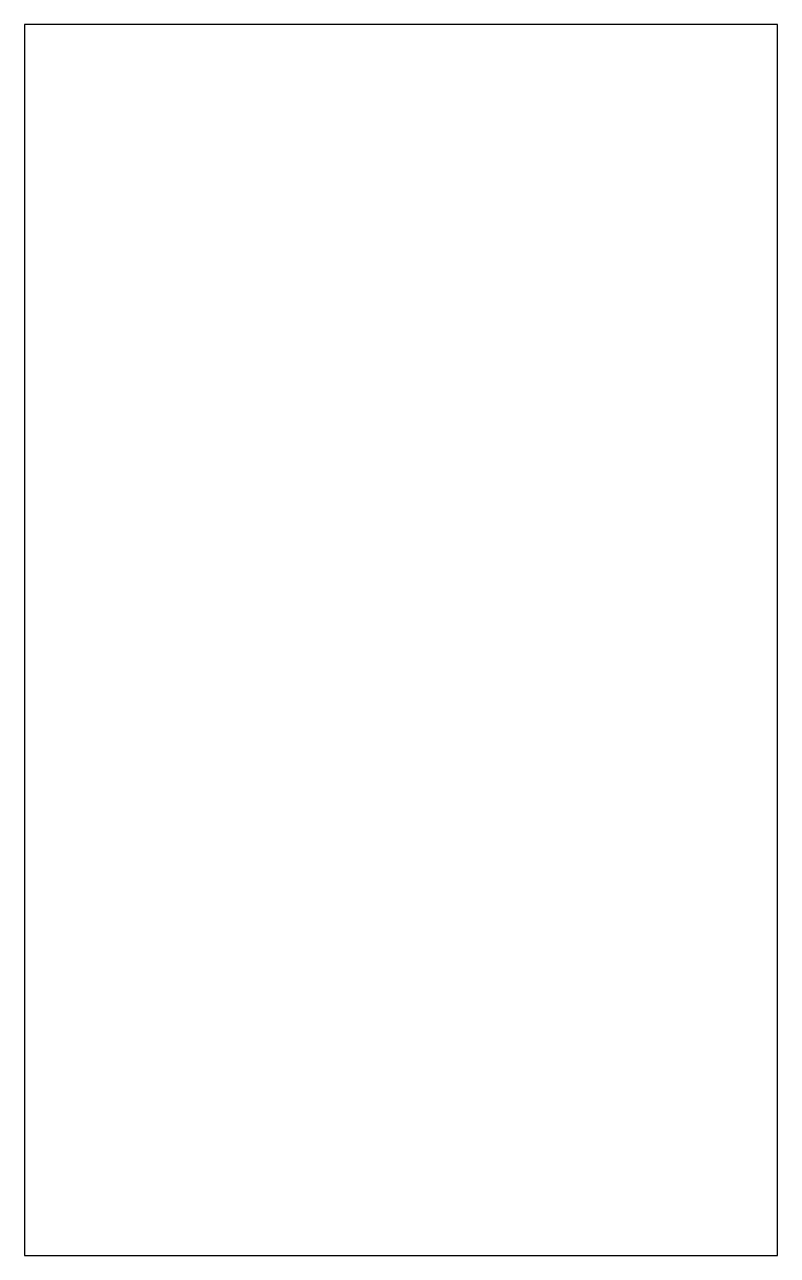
# Model space of a CAD drawing. Header units: millimetres. Extents: x -55.8 to -27.8, y -29.7 to 16.
import ezdxf

# ---------------------------------------------------------------- set-up
doc = ezdxf.new("R2010")
doc.units = ezdxf.units.MM
doc.layers.add('Sketch003', color=7, linetype='CONTINUOUS')

msp = doc.modelspace()

# ---------------------------------------------------------------- linework, layer by layer
at = {"layer": 'Sketch003'}
for p, q in [((-27.833, 16), (-55.773, 16)), ((-55.773, 16), (-55.773, -29.72)), ((-27.833, -29.72), (-27.833, 16)), ((-55.773, -29.72), (-27.833, -29.72))]:
    msp.add_line(p, q, dxfattribs=at)

doc.saveas('drawing.dxf')
